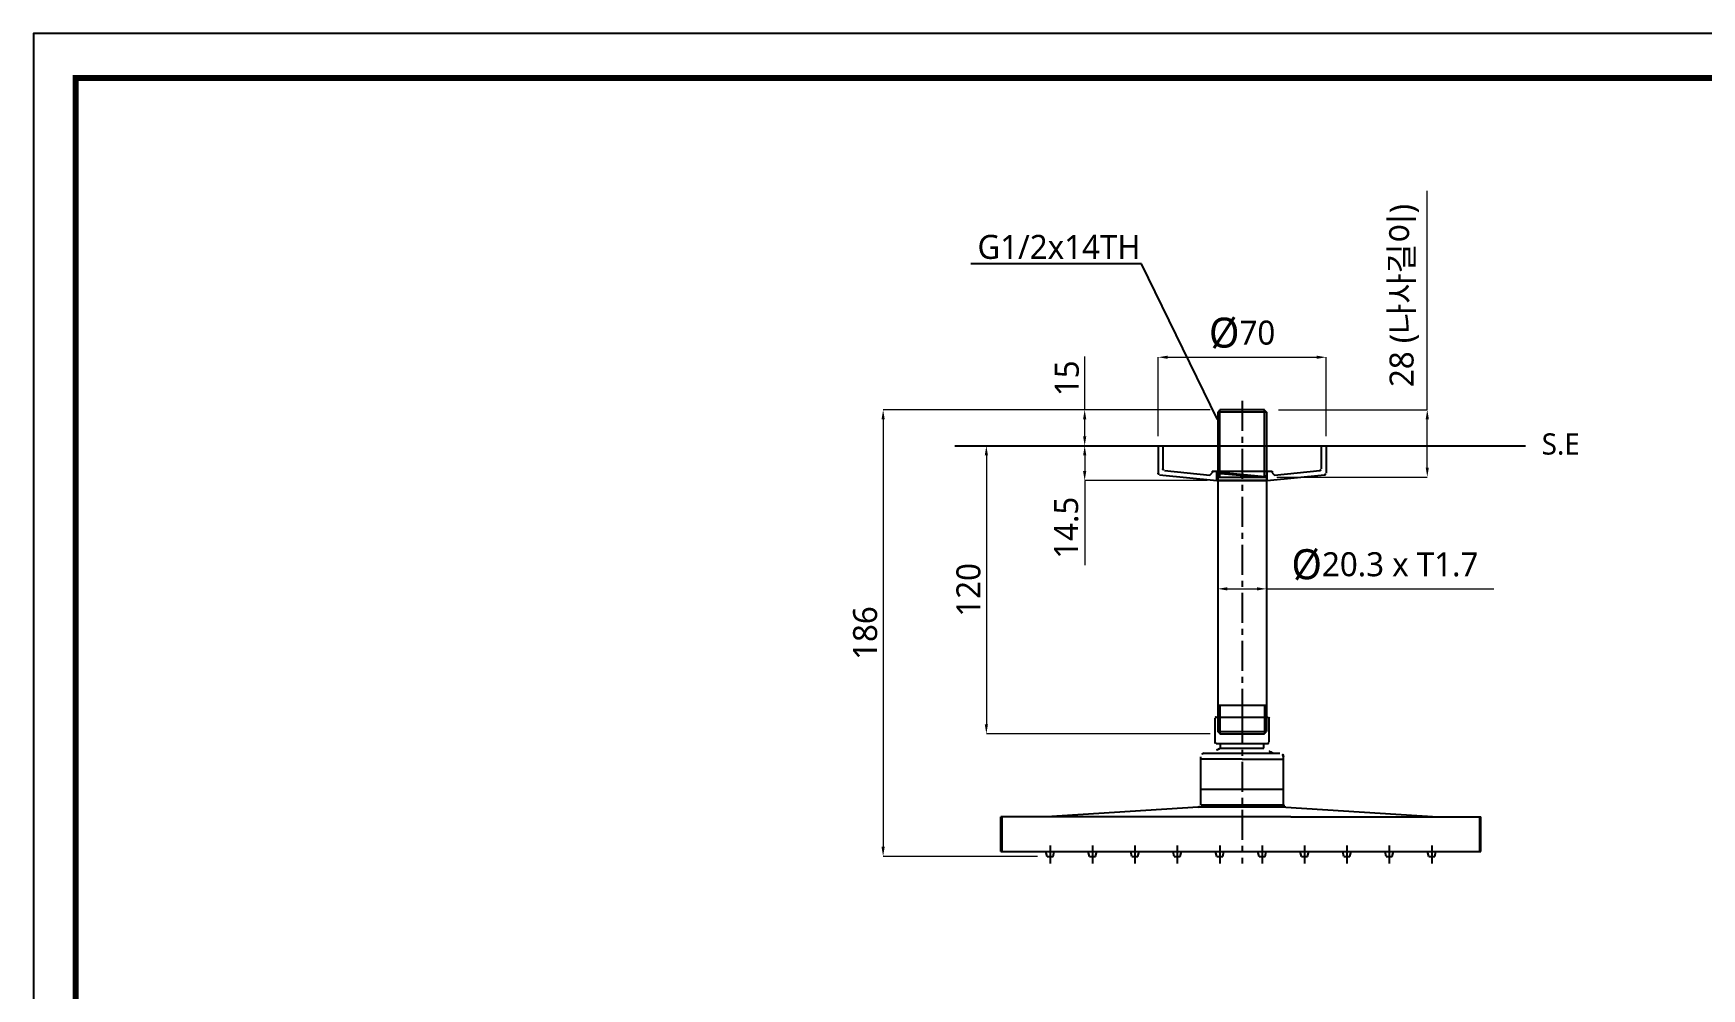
# Model space of a CAD drawing. Extents: x 16296676030 to 16296677124, y -37409617429 to -37409616628.
# Drawn here: x 16296676030 to 16296676725, y -37409617026 to -37409616628 of the extents above; entities that cross this region are included whole.
import ezdxf
from ezdxf import colors
from ezdxf.entities.mleader import LeaderData, LeaderLine
from ezdxf.math import Vec2, Vec3

# ---------------------------------------------------------------- set-up
doc = ezdxf.new("R2010")
doc.units = 0
doc.header["$LTSCALE"] = 10
doc.header["$MEASUREMENT"] = 0
doc.header["$PDMODE"] = 3
doc.header["$PDSIZE"] = -10
doc.linetypes.add('CENTER', pattern=[2, 1.25, -0.25, 0.25, -0.25])
doc.layers.get('0').update_dxf_attribs({"linetype": 'CONTINUOUS'})
doc.layers.get('DEFPOINTS').update_dxf_attribs({"linetype": 'CONTINUOUS'})
doc.styles.add('Daelim Dimension', font='')
doc.styles.get('Daelim Dimension').set_extended_font_data('NanumGothic')
doc.dimstyles.new('DEFAULT', dxfattribs={"dimscale": 2, "dimtxt": 2, "dimasz": 2, "dimexe": 0, "dimexo": 2, "dimgap": 1, "dimtad": 1, "dimdec": 1, "dimzin": 9, "dimdsep": 46, "dimtxsty": 'Daelim Dimension', "dimcen": 0.5, "dimclrd": 252, "dimclre": 252, "dimclrt": 3, "dimadec": 1, "dimazin": 0, "dimtfac": 1, "dimtdec": 1, "dimtix": 1, "dimtmove": 0, "dimatfit": 3, "dimfxl": 1, "dimtolj": 1, "dimtzin": 1, "dimlwd": 9, "dimlwe": 9, "dimarcsym": 0})

# ---------------------------------------------------------------- blocks, each defined once
blk = doc.blocks.new('*D3')
at = {"color": 5, "lineweight": 9, "transparency": 16777216}
for p, q in [((16296676610.84108, -37409616784.401062), (16296676610.84108, -37409616693.16787)), ((16296676548.84543, -37409616784.401062), (16296676610.84108, -37409616784.401062)), ((16296676610.84108, -37409616808.443626), (16296676610.84108, -37409616788.401062)), ((16296676548.19544, -37409616812.443626), (16296676610.84108, -37409616812.443626))]:
    blk.add_line(p, q, dxfattribs=at)
at = {"color": 5, "transparency": 16777216}
for points in [[(16296676610.17441, -37409616788.401062), (16296676611.50774, -37409616788.401062), (16296676610.84108, -37409616784.401062)], [(16296676610.17441, -37409616808.443626), (16296676611.50774, -37409616808.443626), (16296676610.84108, -37409616812.443626)]]:
    blk.add_solid(points, dxfattribs=at)
at = {"layer": 'DEFPOINTS', "color": 0, "transparency": 16777216}
for p in [(16296676544.84543, -37409616784.401062), (16296676544.19544, -37409616812.443626), (16296676610.84108, -37409616812.443626)]:
    blk.add_point(p, dxfattribs=at)
at = {"color": 7, "transparency": 16777216, "insert": (16296676595.121481, -37409616736.78447), "char_height": 10, "attachment_point": 2, "rotation": 90, "style": 'Daelim Dimension'}
blk.add_mtext('\\A1;28 (나사길이)', dxfattribs=at)
blk = doc.blocks.new('*D4')
at = {"color": 5, "lineweight": 9, "transparency": 16777216}
for p, q in [((16296676523.55, -37409616849.17), (16296676523.55, -37409616858.97)), ((16296676543.85, -37409616849.17), (16296676543.85, -37409616858.97)), ((16296676527.55, -37409616858.97), (16296676539.85, -37409616858.97)), ((16296676543.85, -37409616858.97), (16296676638.53, -37409616858.97))]:
    blk.add_line(p, q, dxfattribs=at)
at = {"color": 5, "transparency": 16777216}
for points in [[(16296676527.55, -37409616858.3), (16296676527.55, -37409616859.64), (16296676523.55, -37409616858.97)], [(16296676539.85, -37409616858.3), (16296676539.85, -37409616859.64), (16296676543.85, -37409616858.97)]]:
    blk.add_solid(points, dxfattribs=at)
at = {"layer": 'DEFPOINTS', "color": 0, "transparency": 16777216}
for p in [(16296676523.55, -37409616845.17), (16296676543.85, -37409616845.17), (16296676523.55, -37409616858.97)]:
    blk.add_point(p, dxfattribs=at)
at = {"color": 7, "transparency": 16777216, "insert": (16296676593.19, -37409616848.99), "char_height": 10, "attachment_point": 5, "style": 'Daelim Dimension'}
blk.add_mtext('\\A1;{\\H1.25x;\\C256;Ø}20.3 x T1.7', dxfattribs=at)
blk = doc.blocks.new('*D5')
at = {"color": 5, "lineweight": 9, "transparency": 16777216}
for p, q in [((16296676498.69544, -37409616795.40106), (16296676498.69544, -37409616762.5051)), ((16296676502.69544, -37409616762.5051), (16296676564.69544, -37409616762.5051)), ((16296676568.69544, -37409616795.40106), (16296676568.69544, -37409616762.5051))]:
    blk.add_line(p, q, dxfattribs=at)
at = {"color": 5, "transparency": 16777216}
for points in [[(16296676502.69544, -37409616761.83843), (16296676502.69544, -37409616763.17176), (16296676498.69544, -37409616762.5051)], [(16296676564.69544, -37409616761.83843), (16296676564.69544, -37409616763.17176), (16296676568.69544, -37409616762.5051)]]:
    blk.add_solid(points, dxfattribs=at)
at = {"layer": 'DEFPOINTS', "color": 0, "transparency": 16777216}
for p in [(16296676568.69544, -37409616762.5051), (16296676498.69544, -37409616799.40106), (16296676568.69544, -37409616799.40106)]:
    blk.add_point(p, dxfattribs=at)
at = {"color": 7, "transparency": 16777216, "insert": (16296676533.69544, -37409616752.52048), "char_height": 10, "attachment_point": 5, "style": 'Daelim Dimension'}
blk.add_mtext('\\A1;{\\H1.25x;\\C256;Ø}70', dxfattribs=at)
blk = doc.blocks.new('*D6')
at = {"color": 5, "lineweight": 9, "transparency": 16777216}
for p, q in [((16296676468.10466, -37409616784.401062), (16296676468.10466, -37409616762.137833)), ((16296676520.395439, -37409616784.401062), (16296676468.10466, -37409616784.401062)), ((16296676468.10466, -37409616795.401062), (16296676468.10466, -37409616788.401062)), ((16296676494.69544, -37409616799.401062), (16296676468.10466, -37409616799.401062))]:
    blk.add_line(p, q, dxfattribs=at)
at = {"color": 5, "transparency": 16777216}
for points in [[(16296676467.438, -37409616788.401062), (16296676468.77133, -37409616788.401062), (16296676468.10466, -37409616784.401062)], [(16296676467.438, -37409616795.401062), (16296676468.77133, -37409616795.401062), (16296676468.10466, -37409616799.401062)]]:
    blk.add_solid(points, dxfattribs=at)
at = {"layer": 'DEFPOINTS', "color": 0, "transparency": 16777216}
for p in [(16296676524.395439, -37409616784.401062), (16296676468.10466, -37409616799.401062), (16296676498.69544, -37409616799.401062)]:
    blk.add_point(p, dxfattribs=at)
at = {"color": 7, "transparency": 16777216, "insert": (16296676460.718399, -37409616771.269447), "char_height": 10, "attachment_point": 5, "rotation": 90, "style": 'Daelim Dimension'}
blk.add_mtext('\\A1;15', dxfattribs=at)
blk = doc.blocks.new('*D7')
at = {"color": 5, "lineweight": 9, "transparency": 16777216}
for p, q in [((16296676494.69544, -37409616799.401062), (16296676468.10475, -37409616799.401062)), ((16296676468.10475, -37409616803.401062), (16296676468.10475, -37409616809.901062)), ((16296676519.19544, -37409616813.901062), (16296676468.10475, -37409616813.901062)), ((16296676468.10475, -37409616813.901062), (16296676468.10475, -37409616849.168587))]:
    blk.add_line(p, q, dxfattribs=at)
at = {"color": 5, "transparency": 16777216}
for points in [[(16296676467.43808, -37409616803.401062), (16296676468.77141, -37409616803.401062), (16296676468.10475, -37409616799.401062)], [(16296676467.43808, -37409616809.901062), (16296676468.77141, -37409616809.901062), (16296676468.10475, -37409616813.901062)]]:
    blk.add_solid(points, dxfattribs=at)
at = {"layer": 'DEFPOINTS', "color": 0, "transparency": 16777216}
for p in [(16296676498.69544, -37409616799.401062), (16296676468.10475, -37409616813.901062), (16296676523.19544, -37409616813.901062)]:
    blk.add_point(p, dxfattribs=at)
at = {"color": 7, "transparency": 16777216, "insert": (16296676460.460979, -37409616833.534828), "char_height": 10, "attachment_point": 5, "rotation": 90, "style": 'Daelim Dimension'}
blk.add_mtext('\\A1;14.5', dxfattribs=at)
blk = doc.blocks.new('*D8')
at = {"color": 5, "lineweight": 9, "transparency": 16777216}
for p, q in [((16296676494.69544, -37409616799.40106), (16296676427.14457, -37409616799.40106)), ((16296676427.14457, -37409616803.40106), (16296676427.14457, -37409616915.40106)), ((16296676520.39544, -37409616919.40106), (16296676427.14457, -37409616919.40106))]:
    blk.add_line(p, q, dxfattribs=at)
at = {"color": 5, "transparency": 16777216}
for points in [[(16296676426.4779, -37409616803.40106), (16296676427.81123, -37409616803.40106), (16296676427.14457, -37409616799.40106)], [(16296676426.4779, -37409616915.40106), (16296676427.81123, -37409616915.40106), (16296676427.14457, -37409616919.40106)]]:
    blk.add_solid(points, dxfattribs=at)
at = {"layer": 'DEFPOINTS', "color": 0, "transparency": 16777216}
for p in [(16296676498.69544, -37409616799.40106), (16296676427.14457, -37409616919.40106), (16296676524.39544, -37409616919.40106)]:
    blk.add_point(p, dxfattribs=at)
at = {"color": 7, "transparency": 16777216, "insert": (16296676419.72254, -37409616859.40106), "char_height": 10, "attachment_point": 5, "rotation": 90, "style": 'Daelim Dimension'}
blk.add_mtext('\\A1;120', dxfattribs=at)
blk = doc.blocks.new('*D9')
at = {"color": 5, "lineweight": 9, "transparency": 16777216}
for p, q in [((16296676520.39544, -37409616784.40106), (16296676384.14379, -37409616784.40106)), ((16296676384.14379, -37409616788.40106), (16296676384.14379, -37409616966.40106)), ((16296676448.44543, -37409616970.40106), (16296676384.14379, -37409616970.40106))]:
    blk.add_line(p, q, dxfattribs=at)
at = {"color": 5, "transparency": 16777216}
for points in [[(16296676383.47712, -37409616788.40106), (16296676384.81045, -37409616788.40106), (16296676384.14379, -37409616784.40106)], [(16296676383.47712, -37409616966.40106), (16296676384.81045, -37409616966.40106), (16296676384.14379, -37409616970.40106)]]:
    blk.add_solid(points, dxfattribs=at)
at = {"layer": 'DEFPOINTS', "color": 0, "transparency": 16777216}
for p in [(16296676524.39544, -37409616784.40106), (16296676384.14379, -37409616970.40106), (16296676452.44543, -37409616970.40106)]:
    blk.add_point(p, dxfattribs=at)
at = {"color": 7, "transparency": 16777216, "insert": (16296676376.7003, -37409616877.40106), "char_height": 10, "attachment_point": 5, "rotation": 90, "style": 'Daelim Dimension'}
blk.add_mtext('\\A1;186', dxfattribs=at)

msp = doc.modelspace()

# ---------------------------------------------------------------- hatches: boundary and pattern name
h = msp.add_hatch()
h.set_pattern_fill('ANSI31', color=256, scale=0.5, style=0)
h.set_pattern_definition([(45, (16296676606.0193, -37409616904.7358), (-1.122532, 1.122532), [])])
h.paths.add_polyline_path([(16296676500.69544, -37409616808.962547, 0.3847336661), (16296676501.324381, -37409616809.658943), (16296676520.2006, -37409616811.585083), (16296676521.19544, -37409616810.686592), (16296676521.19544, -37409616809.901062), (16296676523.19544, -37409616809.901062), (16296676523.19544, -37409616813.901062), (16296676499.324381, -37409616811.46524, -0.3847336661), (16296676498.69544, -37409616810.768852), (16296676498.69544, -37409616799.401062), (16296676500.69544, -37409616799.401062)])
h.paths.add_polyline_path([(16296676544.19544, -37409616813.901062), (16296676544.19544, -37409616809.901062), (16296676546.19544, -37409616809.901062), (16296676546.19544, -37409616810.686592), (16296676547.190269, -37409616811.585083), (16296676566.06649, -37409616809.658943, 0.3847336661), (16296676566.69544, -37409616808.962547), (16296676566.69544, -37409616799.401062), (16296676568.69544, -37409616799.401062), (16296676568.69544, -37409616810.768852, -0.3847336661), (16296676568.06649, -37409616811.46524)])

# ---------------------------------------------------------------- linework, layer by layer
at = {"color": 1, "linetype": 'CENTER'}
for p, q in [((16296676533.69544, -37409616780.60331), (16296676533.69544, -37409616919.401062)), ((16296676533.695431, -37409616911.002296), (16296676533.695431, -37409616973.322472)), ((16296676453.695431, -37409616965.822472), (16296676453.695431, -37409616973.322472)), ((16296676471.362101, -37409616965.822472), (16296676471.362101, -37409616973.322472)), ((16296676489.02877, -37409616965.822472), (16296676489.02877, -37409616973.322472)), ((16296676506.695431, -37409616965.822472), (16296676506.695431, -37409616973.322472)), ((16296676524.362101, -37409616965.822472), (16296676524.362101, -37409616973.322472)), ((16296676542.02877, -37409616965.822472), (16296676542.02877, -37409616973.322472)), ((16296676559.695431, -37409616965.822472), (16296676559.695431, -37409616973.322472)), ((16296676577.362101, -37409616965.822472), (16296676577.362101, -37409616973.322472)), ((16296676595.02877, -37409616965.822472), (16296676595.02877, -37409616973.322472)), ((16296676612.695431, -37409616965.822472), (16296676612.695431, -37409616973.322472))]:
    msp.add_line(p, q, dxfattribs=at)
at = {"color": 7, "linetype": 'Continuous'}
for p, q in [((16296676524.545441, -37409616784.401062), (16296676523.545441, -37409616785.401062)), ((16296676543.84543, -37409616785.401062), (16296676523.545441, -37409616785.401062)), ((16296676523.545441, -37409616785.401062), (16296676523.545441, -37409616918.401062)), ((16296676542.99543, -37409616784.401062), (16296676524.395439, -37409616784.401062)), ((16296676542.84543, -37409616784.401062), (16296676543.84543, -37409616785.401062)), ((16296676543.84543, -37409616785.401062), (16296676543.84543, -37409616918.401062)), ((16296676543.84543, -37409616813.901062), (16296676523.545441, -37409616813.901062)), ((16296676523.545441, -37409616907.401062), (16296676543.84543, -37409616907.401062)), ((16296676523.545441, -37409616918.401062), (16296676543.84543, -37409616918.401062)), ((16296676524.545441, -37409616919.401062), (16296676523.545441, -37409616918.401062)), ((16296676524.395439, -37409616919.401062), (16296676542.99543, -37409616919.401062)), ((16296676542.84543, -37409616919.401062), (16296676543.84543, -37409616918.401062))]:
    msp.add_line(p, q, dxfattribs=at)
at = {"color": 2, "linetype": 'Continuous'}
for p, q in [((16296676524.395439, -37409616812.443626), (16296676524.395439, -37409616784.401062)), ((16296676542.99543, -37409616812.443626), (16296676542.99543, -37409616784.401062)), ((16296676524.395439, -37409616907.401062), (16296676524.395439, -37409616919.401062)), ((16296676542.99543, -37409616907.401062), (16296676542.99543, -37409616919.401062))]:
    msp.add_line(p, q, dxfattribs=at)
at = {"ltscale": 0.5}
msp.add_line((16296676413.98418, -37409616799.401062), (16296676651.80426, -37409616799.401062), dxfattribs=at)
for p, q in [((16296676498.69544, -37409616799.401062), (16296676523.545441, -37409616799.401062)), ((16296676498.69544, -37409616799.401062), (16296676498.69544, -37409616810.768852)), ((16296676500.69544, -37409616799.401062), (16296676500.69544, -37409616808.962547)), ((16296676543.84543, -37409616799.401062), (16296676568.69544, -37409616799.401062)), ((16296676566.69544, -37409616799.401062), (16296676566.69544, -37409616808.962547)), ((16296676568.69544, -37409616799.401062), (16296676568.69544, -37409616810.768852)), ((16296676501.324381, -37409616809.658943), (16296676520.2006, -37409616811.585083)), ((16296676521.19544, -37409616809.901062), (16296676521.19544, -37409616810.686592)), ((16296676521.19544, -37409616809.901062), (16296676546.19544, -37409616809.901062)), ((16296676523.19544, -37409616813.901062), (16296676523.19544, -37409616809.901062)), ((16296676523.19544, -37409616809.901062), (16296676524.25079, -37409616810.372337)), ((16296676524.25079, -37409616810.573936), (16296676524.25079, -37409616810.372337)), ((16296676524.25079, -37409616810.372337), (16296676543.140079, -37409616812.17234)), ((16296676544.19544, -37409616813.901062), (16296676544.19544, -37409616809.901062)), ((16296676546.19544, -37409616809.901062), (16296676546.19544, -37409616810.686592)), ((16296676547.190269, -37409616811.585083), (16296676566.06649, -37409616809.658943)), ((16296676499.324381, -37409616811.46524), (16296676523.19544, -37409616813.901062)), ((16296676520.2006, -37409616811.585083), (16296676521.19544, -37409616810.686592)), ((16296676523.19544, -37409616810.84362), (16296676524.25079, -37409616810.573936)), ((16296676523.19544, -37409616810.84362), (16296676544.19544, -37409616812.643623)), ((16296676523.19544, -37409616812.443626), (16296676544.19544, -37409616812.443626)), ((16296676523.19544, -37409616813.901062), (16296676544.19544, -37409616813.901062)), ((16296676544.19544, -37409616811.701057), (16296676543.140079, -37409616812.17234)), ((16296676543.140079, -37409616812.37394), (16296676543.140079, -37409616812.17234)), ((16296676544.19544, -37409616812.643623), (16296676543.140079, -37409616812.37394)), ((16296676544.19544, -37409616813.901062), (16296676568.06649, -37409616811.46524)), ((16296676546.19544, -37409616810.686592), (16296676547.190269, -37409616811.585083)), ((16296676522.445431, -37409616922.901062), (16296676522.445431, -37409616912.901062)), ((16296676522.945431, -37409616912.401062), (16296676544.445431, -37409616912.401062)), ((16296676544.945431, -37409616922.901062), (16296676544.945431, -37409616912.901062)), ((16296676517.945431, -37409616927.401062), (16296676549.445431, -37409616927.401062)), ((16296676522.945431, -37409616923.401062), (16296676544.445431, -37409616923.401062)), ((16296676524.65472, -37409616925.401062), (16296676542.736151, -37409616925.401062)), ((16296676524.695431, -37409616925.401062), (16296676524.695431, -37409616923.401062)), ((16296676542.695431, -37409616925.401062), (16296676542.695431, -37409616923.401062)), ((16296676516.445431, -37409616948.901062), (16296676516.445431, -37409616928.901062)), ((16296676533.695431, -37409616929.901062), (16296676516.445431, -37409616929.901062)), ((16296676533.695431, -37409616929.901062), (16296676550.945431, -37409616929.901062)), ((16296676550.945431, -37409616948.901062), (16296676550.945431, -37409616928.901062)), ((16296676516.445431, -37409616942.401062), (16296676550.945431, -37409616942.401062)), ((16296676516.445431, -37409616948.901062), (16296676550.945431, -37409616948.901062)), ((16296676433.195431, -37409616968.401062), (16296676433.195431, -37409616953.901062)), ((16296676553.945431, -37409616953.901062), (16296676433.195431, -37409616953.901062)), ((16296676433.695431, -37409616968.401062), (16296676433.695431, -37409616953.901062)), ((16296676515.445431, -37409616949.901062), (16296676452.195431, -37409616953.901062)), ((16296676551.945431, -37409616949.901062), (16296676515.445431, -37409616949.901062)), ((16296676551.945431, -37409616949.901062), (16296676615.195431, -37409616953.901062)), ((16296676553.945431, -37409616953.901062), (16296676633.195431, -37409616953.901062)), ((16296676632.695431, -37409616968.401062), (16296676632.695431, -37409616953.901062)), ((16296676633.195431, -37409616968.401062), (16296676633.195431, -37409616953.901062)), ((16296676433.195431, -37409616968.401062), (16296676633.195431, -37409616968.401062)), ((16296676452.445431, -37409616970.401062), (16296676451.945431, -37409616968.401062)), ((16296676454.945431, -37409616970.401062), (16296676455.445431, -37409616968.401062)), ((16296676470.112101, -37409616970.401062), (16296676469.612101, -37409616968.401062)), ((16296676472.612101, -37409616970.401062), (16296676473.112101, -37409616968.401062)), ((16296676487.77877, -37409616970.401062), (16296676487.27877, -37409616968.401062)), ((16296676490.27877, -37409616970.401062), (16296676490.77877, -37409616968.401062)), ((16296676505.445431, -37409616970.401062), (16296676504.945431, -37409616968.401062)), ((16296676507.945431, -37409616970.401062), (16296676508.445431, -37409616968.401062)), ((16296676523.112101, -37409616970.401062), (16296676522.612101, -37409616968.401062)), ((16296676525.612101, -37409616970.401062), (16296676526.112101, -37409616968.401062)), ((16296676540.77877, -37409616970.401062), (16296676540.27877, -37409616968.401062)), ((16296676543.27877, -37409616970.401062), (16296676543.77877, -37409616968.401062)), ((16296676558.445431, -37409616970.401062), (16296676557.945431, -37409616968.401062)), ((16296676560.945431, -37409616970.401062), (16296676561.445431, -37409616968.401062)), ((16296676576.112101, -37409616970.401062), (16296676575.612101, -37409616968.401062)), ((16296676578.612101, -37409616970.401062), (16296676579.112101, -37409616968.401062)), ((16296676593.77877, -37409616970.401062), (16296676593.27877, -37409616968.401062)), ((16296676596.27877, -37409616970.401062), (16296676596.77877, -37409616968.401062)), ((16296676611.445431, -37409616970.401062), (16296676610.945431, -37409616968.401062)), ((16296676613.945431, -37409616970.401062), (16296676614.445431, -37409616968.401062)), ((16296676452.445431, -37409616970.401062), (16296676454.945431, -37409616970.401062)), ((16296676470.112101, -37409616970.401062), (16296676472.612101, -37409616970.401062)), ((16296676487.77877, -37409616970.401062), (16296676490.27877, -37409616970.401062)), ((16296676505.445431, -37409616970.401062), (16296676507.945431, -37409616970.401062)), ((16296676523.112101, -37409616970.401062), (16296676525.612101, -37409616970.401062)), ((16296676540.77877, -37409616970.401062), (16296676543.27877, -37409616970.401062)), ((16296676558.445431, -37409616970.401062), (16296676560.945431, -37409616970.401062)), ((16296676576.112101, -37409616970.401062), (16296676578.612101, -37409616970.401062)), ((16296676593.77877, -37409616970.401062), (16296676596.27877, -37409616970.401062)), ((16296676611.445431, -37409616970.401062), (16296676613.945431, -37409616970.401062))]:
    msp.add_line(p, q)
msp.add_lwpolyline([(16296676030.11791, -37409617428.95211), (16296677123.797911, -37409617428.95211), (16296677123.797911, -37409616627.59211), (16296676030.11791, -37409616627.59211)], close=True, dxfattribs=at)
at = {"color": 5, "linetype": 'ByBlock', "lineweight": 200, "const_width": 2.52}
msp.add_lwpolyline([(16296676047.70447, -37409617394.638588), (16296677106.104469, -37409617394.638588), (16296677106.104469, -37409616646.198593), (16296676047.70447, -37409616646.198593)], close=True, dxfattribs=at)
for centre, radius, start, end in [((16296676501.395439, -37409616808.962547), 0.7, 180, 264.173489346), ((16296676565.99543, -37409616808.962547), 0.7, 275.826510654, 0), ((16296676499.395439, -37409616810.768852), 0.7, 180, 264.173489346), ((16296676567.99543, -37409616810.768852), 0.7, 275.826510654, 0), ((16296676522.945431, -37409616912.901062), 0.5, 90, 180), ((16296676544.445431, -37409616912.901062), 0.5, 0, 90), ((16296676517.945431, -37409616928.901062), 1.5, 90, 180), ((16296676533.695431, -37409616946.901062), 23.323474, 112.698313633, 123.272820831), ((16296676522.945431, -37409616922.901062), 0.5, 180, 270), ((16296676533.695431, -37409616946.901062), 23.323474, 56.727179169, 67.301686367), ((16296676544.445431, -37409616922.901062), 0.5, 270, 0), ((16296676549.445431, -37409616928.901062), 1.5, 0, 90), ((16296676515.445431, -37409616948.901062), 1, 270, 0), ((16296676551.945431, -37409616948.901062), 1, 180, 270)]:
    msp.add_arc(centre, radius, start, end)

# ---------------------------------------------------------------- texts
at = {"insert": (16296676658.530951, -37409616794.203033), "char_height": 8.8452095, "width": 142.16253127, "attachment_point": 1, "style": 'Daelim Dimension'}
msp.add_mtext('S.E', dxfattribs=at)

# ---------------------------------------------------------------- dimensions: what is measured, and where the dimension line sits
at = {"color": 5}
for base, p1, p2, angle, text, picture, middle in [((16296676610.84108, -37409616812.443626), (16296676544.84543, -37409616784.401062), (16296676544.19544, -37409616812.443626), 270, '<> (나사길이)', '*D3', (16296676610.84108, -37409616736.78447)), ((16296676568.69544, -37409616762.505096), (16296676498.69544, -37409616799.401062), (16296676568.69544, -37409616799.401062), 180, '{\\H1.25x;\\C256;Ø}<>', '*D5', (16296676533.69544, -37409616762.505096)), ((16296676523.545441, -37409616858.971031), (16296676543.84543, -37409616845.169052), (16296676523.545441, -37409616845.169052), 180, '{\\H1.25x;\\C256;Ø}<> x T1.7', '*D4', (16296676593.189501, -37409616858.971031))]:
    dim = msp.add_linear_dim(base=base, p1=p1, p2=p2, angle=angle, text=text, dimstyle='DEFAULT', override={"dimtxt": 5, "dimclrd": 5, "dimclre": 5, "dimclrt": 7}, dxfattribs=at)
    dim.commit()
    dim.dimension.update_dxf_attribs({"geometry": picture, "text_midpoint": middle, "dimtype": 160})
for base, p1, p2, picture, middle in [((16296676468.10466, -37409616799.401062), (16296676524.395439, -37409616784.401062), (16296676498.69544, -37409616799.401062), '*D6', (16296676468.10467, -37409616771.269447)), ((16296676468.10475, -37409616813.901062), (16296676498.69544, -37409616799.401062), (16296676523.19544, -37409616813.901062), '*D7', (16296676468.10475, -37409616833.534828))]:
    dim = msp.add_linear_dim(base=base, p1=p1, p2=p2, angle=90, dimstyle='DEFAULT', override={"dimtxt": 5, "dimclrd": 5, "dimclre": 5, "dimclrt": 7}, dxfattribs=at)
    dim.commit()
    dim.dimension.update_dxf_attribs({"geometry": picture, "text_midpoint": middle, "dimtype": 160})
for base, p1, p2, picture, middle in [((16296676384.143789, -37409616970.401062), (16296676524.395439, -37409616784.401062), (16296676452.445431, -37409616970.401062), '*D9', (16296676376.7003, -37409616877.401062)), ((16296676427.144569, -37409616919.401062), (16296676498.69544, -37409616799.401062), (16296676524.395439, -37409616919.401062), '*D8', (16296676419.72254, -37409616859.401062))]:
    dim = msp.add_linear_dim(base=base, p1=p1, p2=p2, angle=90, dimstyle='DEFAULT', override={"dimtxt": 5, "dimclrd": 5, "dimclre": 5, "dimclrt": 7}, dxfattribs=at)
    dim.commit()
    dim.dimension.update_dxf_attribs({"geometry": picture, "text_midpoint": middle})

# ---------------------------------------------------------------- leaders
ml = msp.add_multileader_mtext('Standard')
ml.set_content('\\A1;G1/2x14TH', color=256, style='Daelim Dimension')
ml.set_leader_properties(color=5)
ml.build(insert=Vec2(0, 0))
ml.multileader.update_dxf_attribs({"text_right_attachment_type": 6, "dogleg_length": 0.36, "arrow_head_size": 0.18})
ctx = ml.context
ctx.base_point, ctx.char_height, ctx.arrow_head_size, ctx.landing_gap_size, ctx.plane_origin = Vec3(16296676416.873119, -37409616717.362717), 10, 0.18, 0.09, Vec3(16296676546.28924, -37409616769.274338)
ctx.right_attachment, ctx.text_align_type = 6, 2
notes = []
notes.append((ctx, [(1, (1, 1, 0), (16296676491.81942, -37409616723.525818), (-1, 0), 0.36, [(0, [(16296676523.545441, -37409616788.615372)], 0, [])])]))
ctx.mtext.insert, ctx.mtext.alignment, ctx.mtext.flow_direction = Vec3(16296676491.369419, -37409616711.525818), 3, 5
for ctx, leaders in notes:
    for number, flags, end, landing, length, lines in leaders:
        leader = LeaderData()
        leader.index, (leader.has_last_leader_line, leader.has_dogleg_vector, leader.attachment_direction) = number, flags
        leader.last_leader_point, leader.dogleg_vector, leader.dogleg_length = Vec3(end), Vec3(landing), length
        for number, points, colour, breaks in lines:
            line = LeaderLine()
            line.index, line.vertices, line.color, line.breaks = number, Vec3.list(points), colors.encode_raw_color(colour), breaks
            leader.lines.append(line)
        ctx.leaders.append(leader)

doc.saveas('drawing.dxf')
